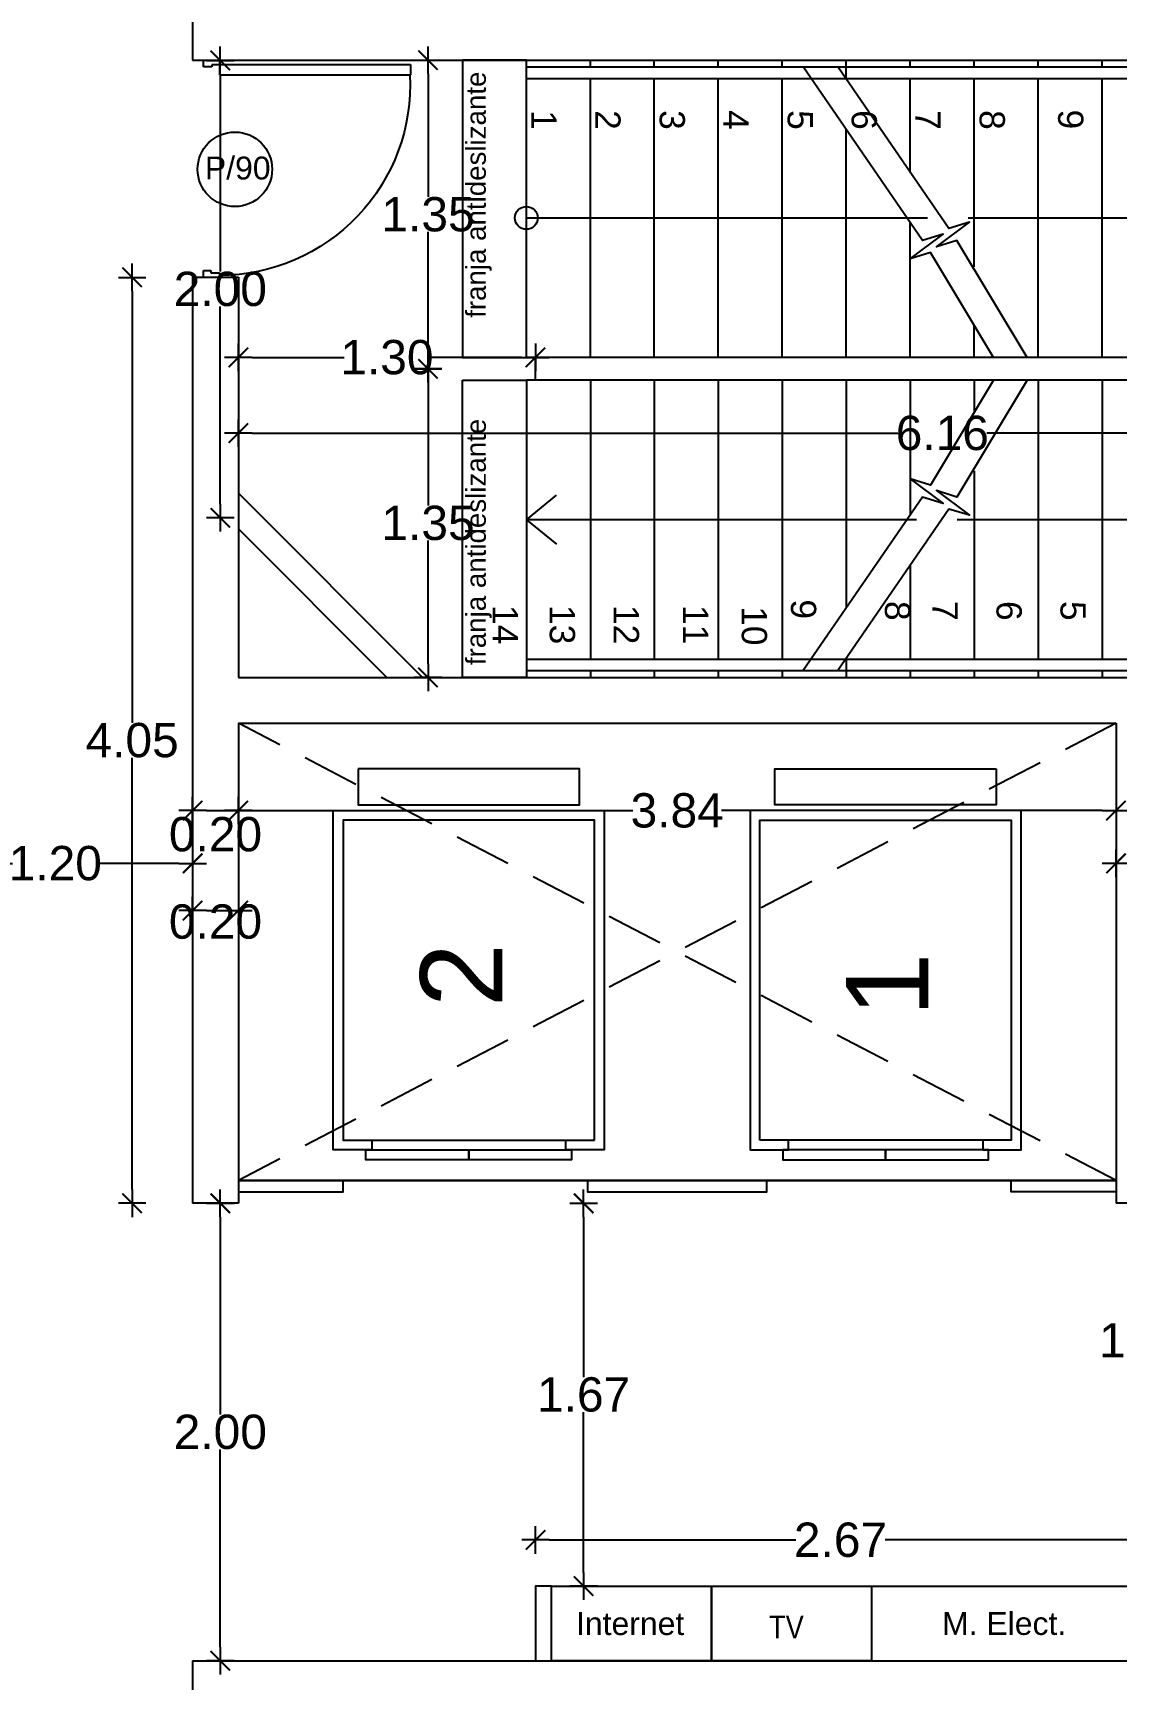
# Model space of a CAD drawing. Header units: millimetres. Extents: x 1217 to 2428, y 234 to 644.
# Drawn here: x 2359.74 to 2364.48, y 535.35 to 542.55 of the extents above; entities that cross this region are included whole.
import ezdxf

# ---------------------------------------------------------------- set-up
doc = ezdxf.new("R2010")
doc.units = ezdxf.units.MM
doc.linetypes.add('HIDDEN', pattern=[0.375, 0.25, -0.125])
doc.linetypes.add('HIDDEN2', pattern=[0.1875, 0.125, -0.0625])
doc.layers.get('0').update_dxf_attribs({"lineweight": 5})
for name, color, linetype in [('0.1', 251, 'Continuous'), ('0.3', 6, 'Continuous'), ('A-DOORSYM', 1, 'Continuous'), ('COTAS', 252, 'Continuous'), ('COTAS INTERIORES', 3, 'Continuous'), ('estructura', 3, 'Continuous'), ('hoja puerta', 2, 'Continuous'), ('Muebles', 8, 'Continuous'), ('muros', 7, 'Continuous'), ('PUERTAS', 2, 'Continuous'), ('SIMBOLOGIA 25', 4, 'Continuous'), ('Tabiques', 4, 'Continuous'), ('Texto', 1, 'Continuous')]:
    doc.layers.add(name, color=color, linetype=linetype)
doc.styles.add('INTERARQ', font='arial.ttf')
doc.styles.add('ROMANS', font='arial.ttf', dxfattribs={"height": 22.5})
doc.styles.get("Standard").update_dxf_attribs({"font": 'arial.ttf'})
doc.dimstyles.new('ESCALA_1-50', dxfattribs={"dimtxt": 0.15, "dimasz": 0.06, "dimexe": 0.18, "dimexo": 0.0625, "dimgap": 0, "dimtad": 0, "dimtih": 1, "dimtoh": 1, "dimzin": 0, "dimdsep": 46, "dimtxsty": 'INTERARQ', "dimblk": 'DIMTICK', "dimcen": 0, "dimse1": 1, "dimse2": 1, "dimclrd": 256, "dimclre": 1, "dimclrt": 2, "dimadec": 0, "dimazin": 0, "dimtfac": 4.5, "dimtofl": 0, "dimtmove": 2, "dimatfit": 3, "dimldrblk": 'DIMTICK', "dimfxl": 1, "dimtolj": 1, "dimtzin": 0, "dimarcsym": 0})

# ---------------------------------------------------------------- blocks, each defined once
blk = doc.blocks.new('Simple-A ras - 095 x 202mm_1-19-10_54')
at = {"layer": 'A-DOORSYM'}
blk.add_arc((0.3675, 0.035), 0.8338, 87.03344, 180, dxfattribs=at)
at = {"layer": 'hoja puerta'}
for p, q in [((0.4107, 0.035), (0.4107, 0.87)), ((0.4557, 0.87), (0.4107, 0.87)), ((0.4557, 0.035), (0.4557, 0.87)), ((-0.455, 0.035), (-0.475, 0.035)), ((-0.455, -0.0038), (-0.455, 0.035)), ((0.4557, 0.035), (0.4107, 0.035)), ((0.455, 0.0012), (0.445, 0.0012)), ((0.445, 0.0012), (0.445, -0.035)), ((0.455, 0.035), (0.455, 0.0012)), ((0.475, 0.035), (0.455, 0.035)), ((-0.475, -0.035), (-0.445, -0.035)), ((-0.445, -0.0038), (-0.455, -0.0038)), ((-0.445, -0.035), (-0.445, -0.0038)), ((0.445, -0.035), (0.475, -0.035))]:
    blk.add_line(p, q, dxfattribs=at)
blk = doc.blocks.new('ASCENSOR')
blk.add_line((-0.425, 0.0855), (0.425, 0.0855))
for points in [[(-0.4839, 1.7095), (-0.4839, 1.5524), (0.4839, 1.5524), (0.4839, 1.7095)], [(0.55, 0.0855), (0.55, 1.4855), (-0.55, 1.4855), (-0.55, 0.0855), (-0.425, 0.0855), (-0.425, 0.0428), (-0.5928, 0.0428), (-0.5928, 1.5283), (0.5928, 1.5283), (0.5928, 0.0428), (0.425, 0.0428), (0.425, 0.0855)], [(0, 0.0428), (0, 0), (-0.45, 0), (-0.45, 0.0428)], [(0.45, 0.0428), (0.45, 0), (0, 0), (0, 0.0428)]]:
    blk.add_lwpolyline(points, close=True)
blk = doc.blocks.new('DIMTICK')
at = {"color": 1}
for p, q in [((-1, 0), (1, 0)), ((0, 1), (0, -1))]:
    blk.add_line(p, q, dxfattribs=at)
at = {"color": 3, "const_width": 0.141}
blk.add_lwpolyline([(0.71, 0.71), (-0.71, -0.71)], dxfattribs=at)
blk = doc.blocks.new('*D704')
at = {"layer": 'COTAS INTERIORES', "lineweight": -2, "ltscale": 3, "transparency": 16777216}
for p, q in [((2359.2975, 538.9161), (2359.6509, 538.9161)), ((2360.3794, 538.9161), (2360.0259, 538.9161))]:
    blk.add_line(p, q, dxfattribs=at)
at = {"layer": 'Defpoints', "color": 0, "ltscale": 3, "transparency": 16777216}
for p in [(2359.2375, 539.4542, 0), (2360.4394, 539.4542, 0), (2359.2375, 538.9161)]:
    blk.add_point(p, dxfattribs=at)
at = {"layer": 'COTAS INTERIORES', "lineweight": -2, "ltscale": 3, "transparency": 16777216, "xscale": 0.06, "yscale": 0.06, "zscale": 0.06, "rotation": 180}
blk.add_blockref('DIMTICK', (2359.2375, 538.9161), dxfattribs=at)
at = {"layer": 'COTAS INTERIORES', "lineweight": -2, "ltscale": 3, "transparency": 16777216, "xscale": 0.06, "yscale": 0.06, "zscale": 0.06}
blk.add_blockref('DIMTICK', (2360.4394, 538.9161), dxfattribs=at)
at = {"layer": 'COTAS INTERIORES', "color": 2, "ltscale": 3, "transparency": 16777216, "insert": (2359.8384, 538.9161), "char_height": 0.15, "attachment_point": 5, "style": 'INTERARQ'}
blk.add_mtext('\\A1;1.20', dxfattribs=at)
blk = doc.blocks.new('*D705')
at = {"layer": 'COTAS INTERIORES', "lineweight": -2, "ltscale": 3, "transparency": 16777216}
for p, q in [((2361.4693, 542.3691), (2361.4693, 541.8308)), ((2361.4693, 541.1391), (2361.4693, 541.6775))]:
    blk.add_line(p, q, dxfattribs=at)
at = {"layer": 'Defpoints', "color": 0, "ltscale": 3, "transparency": 16777216}
for p in [(2361.6194, 542.4291, 0), (2361.4693, 541.0791), (2361.9394, 541.0791, 0)]:
    blk.add_point(p, dxfattribs=at)
at = {"layer": 'COTAS INTERIORES', "lineweight": -2, "ltscale": 3, "transparency": 16777216, "xscale": 0.06, "yscale": 0.06, "zscale": 0.06}
for p, rotation in [((2361.4693, 542.4291), 90), ((2361.4693, 541.0791), 270)]:
    blk.add_blockref('DIMTICK', p, dxfattribs=dict(at, rotation=rotation))
at = {"layer": 'COTAS INTERIORES', "color": 2, "ltscale": 3, "transparency": 16777216, "insert": (2361.4693, 541.7541), "char_height": 0.15, "attachment_point": 5, "style": 'INTERARQ'}
blk.add_mtext('\\A1;1.35', dxfattribs=at)
blk = doc.blocks.new('*D706')
at = {"layer": 'COTAS INTERIORES', "lineweight": -2, "ltscale": 3, "transparency": 16777216}
for p, q in [((2361.4693, 541.0191), (2361.4693, 540.4808)), ((2361.4693, 539.7892), (2361.4693, 540.3275))]:
    blk.add_line(p, q, dxfattribs=at)
at = {"layer": 'Defpoints', "color": 0, "ltscale": 3, "transparency": 16777216}
for p in [(2361.9394, 541.0791, 0), (2361.4693, 539.7292), (2361.9394, 539.7292, 0)]:
    blk.add_point(p, dxfattribs=at)
at = {"layer": 'COTAS INTERIORES', "lineweight": -2, "ltscale": 3, "transparency": 16777216, "xscale": 0.06, "yscale": 0.06, "zscale": 0.06}
for p, rotation in [((2361.4693, 541.0791), 90), ((2361.4693, 539.7292), 270)]:
    blk.add_blockref('DIMTICK', p, dxfattribs=dict(at, rotation=rotation))
at = {"layer": 'COTAS INTERIORES', "color": 2, "ltscale": 3, "transparency": 16777216, "insert": (2361.4693, 540.4042), "char_height": 0.15, "attachment_point": 5, "style": 'INTERARQ'}
blk.add_mtext('\\A1;1.35', dxfattribs=at)
blk = doc.blocks.new('*D707')
at = {"layer": 'COTAS INTERIORES', "lineweight": -2, "ltscale": 3, "transparency": 16777216}
for p, q in [((2364.6084, 537.3692), (2364.6084, 536.9053)), ((2364.6084, 536.2882), (2364.6084, 536.7521))]:
    blk.add_line(p, q, dxfattribs=at)
at = {"layer": 'Defpoints', "color": 0, "ltscale": 3, "transparency": 16777216}
for p in [(2364.5794, 537.4292, 0), (2364.6084, 536.2282, 0), (2364.6084, 536.2282)]:
    blk.add_point(p, dxfattribs=at)
at = {"layer": 'COTAS INTERIORES', "lineweight": -2, "ltscale": 3, "transparency": 16777216, "xscale": 0.06, "yscale": 0.06, "zscale": 0.06}
for p, rotation in [((2364.6084, 537.4292), 90), ((2364.6084, 536.2282), 270)]:
    blk.add_blockref('DIMTICK', p, dxfattribs=dict(at, rotation=rotation))
at = {"layer": 'COTAS INTERIORES', "color": 2, "ltscale": 3, "transparency": 16777216, "insert": (2364.6084, 536.8287), "char_height": 0.15, "attachment_point": 5, "style": 'INTERARQ'}
blk.add_mtext('\\A1;1.20', dxfattribs=at)
blk = doc.blocks.new('*D708')
at = {"layer": 'COTAS INTERIORES', "lineweight": -2, "ltscale": 3, "transparency": 16777216}
for p, q in [((2360.5605, 537.3692), (2360.5605, 536.5053)), ((2360.5605, 535.4883), (2360.5605, 536.3521))]:
    blk.add_line(p, q, dxfattribs=at)
at = {"layer": 'Defpoints', "color": 0, "ltscale": 3, "transparency": 16777216}
for p in [(2360.4394, 537.4292, 0), (2360.4394, 535.4283, 0), (2360.5605, 535.4283)]:
    blk.add_point(p, dxfattribs=at)
at = {"layer": 'COTAS INTERIORES', "lineweight": -2, "ltscale": 3, "transparency": 16777216, "xscale": 0.06, "yscale": 0.06, "zscale": 0.06}
for p, rotation in [((2360.5605, 537.4292), 90), ((2360.5605, 535.4283), 270)]:
    blk.add_blockref('DIMTICK', p, dxfattribs=dict(at, rotation=rotation))
at = {"layer": 'COTAS INTERIORES', "color": 2, "ltscale": 3, "transparency": 16777216, "insert": (2360.5605, 536.4287), "char_height": 0.15, "attachment_point": 5, "style": 'INTERARQ'}
blk.add_mtext('\\A1;2.00', dxfattribs=at)
blk = doc.blocks.new('*D709')
at = {"layer": 'COTAS INTERIORES', "lineweight": -2, "ltscale": 3, "transparency": 16777216}
for p, q in [((2360.6994, 541.1291), (2361.1019, 541.1291)), ((2361.8794, 541.1291), (2361.4769, 541.1291))]:
    blk.add_line(p, q, dxfattribs=at)
at = {"layer": 'Defpoints', "color": 0, "ltscale": 3, "transparency": 16777216}
for p in [(2360.6394, 541.1291), (2360.6394, 541.0791, 0), (2361.9394, 541.0291, 0)]:
    blk.add_point(p, dxfattribs=at)
at = {"layer": 'COTAS INTERIORES', "lineweight": -2, "ltscale": 3, "transparency": 16777216, "xscale": 0.06, "yscale": 0.06, "zscale": 0.06, "rotation": 180}
blk.add_blockref('DIMTICK', (2360.6394, 541.1291), dxfattribs=at)
at = {"layer": 'COTAS INTERIORES', "lineweight": -2, "ltscale": 3, "transparency": 16777216, "xscale": 0.06, "yscale": 0.06, "zscale": 0.06}
blk.add_blockref('DIMTICK', (2361.9394, 541.1291), dxfattribs=at)
at = {"layer": 'COTAS INTERIORES', "color": 2, "ltscale": 3, "transparency": 16777216, "insert": (2361.2894, 541.1291), "char_height": 0.15, "attachment_point": 5, "style": 'INTERARQ'}
blk.add_mtext('\\A1;1.30', dxfattribs=at)
blk = doc.blocks.new('*D468')
at = {"layer": 'COTAS', "lineweight": -2, "ltscale": 3, "transparency": 16777216}
for p, q in [((2368.8564, 555.1033), (2368.8564, 538.9229)), ((2368.8564, 522.5893), (2368.8564, 538.7696))]:
    blk.add_line(p, q, dxfattribs=at)
at = {"layer": 'Defpoints', "color": 0, "ltscale": 3, "transparency": 16777216}
for p in [(2364.1135, 555.1633, 0), (2368.8564, 555.1633), (2364.1135, 522.5293, 0)]:
    blk.add_point(p, dxfattribs=at)
at = {"layer": 'COTAS', "lineweight": -2, "ltscale": 3, "transparency": 16777216, "xscale": 0.06, "yscale": 0.06, "zscale": 0.06}
for p, rotation in [((2368.8564, 555.1633), 90), ((2368.8564, 522.5293), 270)]:
    blk.add_blockref('DIMTICK', p, dxfattribs=dict(at, rotation=rotation))
at = {"layer": 'COTAS', "color": 2, "ltscale": 3, "transparency": 16777216, "insert": (2368.8564, 538.8463), "char_height": 0.15, "attachment_point": 5, "style": 'INTERARQ'}
blk.add_mtext('\\A1;32.63', dxfattribs=at)
blk = doc.blocks.new('*D471')
at = {"layer": 'COTAS INTERIORES', "lineweight": -2, "ltscale": 3, "transparency": 16777216}
blk.add_line((2360.4994, 539.1468), (2360.5794, 539.1468), dxfattribs=at)
at = {"layer": 'Defpoints', "color": 0, "ltscale": 3, "transparency": 16777216}
for p in [(2360.6394, 539.7599), (2360.4394, 539.6849, 0), (2360.6394, 539.1468)]:
    blk.add_point(p, dxfattribs=at)
at = {"layer": 'COTAS INTERIORES', "lineweight": -2, "ltscale": 3, "transparency": 16777216, "xscale": 0.06, "yscale": 0.06, "zscale": 0.06, "rotation": 180}
blk.add_blockref('DIMTICK', (2360.4394, 539.1468), dxfattribs=at)
at = {"layer": 'COTAS INTERIORES', "lineweight": -2, "ltscale": 3, "transparency": 16777216, "xscale": 0.06, "yscale": 0.06, "zscale": 0.06}
blk.add_blockref('DIMTICK', (2360.6394, 539.1468), dxfattribs=at)
at = {"layer": 'COTAS INTERIORES', "color": 2, "ltscale": 3, "transparency": 16777216, "insert": (2360.5394, 538.6605), "char_height": 0.15, "attachment_point": 5, "style": 'INTERARQ'}
blk.add_mtext('\\A1;0.20', dxfattribs=at)
blk = doc.blocks.new('*D472')
at = {"layer": 'COTAS INTERIORES', "lineweight": -2, "ltscale": 3, "transparency": 16777216}
for p, q in [((2360.6994, 539.1468), (2362.3649, 539.1468)), ((2364.4194, 539.1468), (2362.7538, 539.1468))]:
    blk.add_line(p, q, dxfattribs=at)
at = {"layer": 'Defpoints', "color": 0, "ltscale": 3, "transparency": 16777216}
for p in [(2360.6394, 539.7599), (2364.4794, 539.7599, 0), (2364.4794, 539.1468)]:
    blk.add_point(p, dxfattribs=at)
at = {"layer": 'COTAS INTERIORES', "lineweight": -2, "ltscale": 3, "transparency": 16777216, "xscale": 0.06, "yscale": 0.06, "zscale": 0.06, "rotation": 180}
blk.add_blockref('DIMTICK', (2360.6394, 539.1468), dxfattribs=at)
at = {"layer": 'COTAS INTERIORES', "lineweight": -2, "ltscale": 3, "transparency": 16777216, "xscale": 0.06, "yscale": 0.06, "zscale": 0.06}
blk.add_blockref('DIMTICK', (2364.4794, 539.1468), dxfattribs=at)
at = {"layer": 'COTAS INTERIORES', "color": 2, "ltscale": 3, "transparency": 16777216, "insert": (2362.5594, 539.1468), "char_height": 0.15, "attachment_point": 5, "style": 'INTERARQ'}
blk.add_mtext('\\A1;3.84', dxfattribs=at)
blk = doc.blocks.new('*D813')
at = {"layer": 'COTAS INTERIORES', "lineweight": -2, "ltscale": 3, "transparency": 16777216}
for p, q in [((2364.5394, 538.9161), (2364.9766, 538.9161)), ((2365.7893, 538.9161), (2365.3521, 538.9161))]:
    blk.add_line(p, q, dxfattribs=at)
at = {"layer": 'Defpoints', "color": 0, "ltscale": 3, "transparency": 16777216}
for p in [(2364.4794, 539.5292, 0), (2365.8493, 539.5292, 0), (2365.8493, 538.9161)]:
    blk.add_point(p, dxfattribs=at)
at = {"layer": 'COTAS INTERIORES', "lineweight": -2, "ltscale": 3, "transparency": 16777216, "xscale": 0.06, "yscale": 0.06, "zscale": 0.06, "rotation": 180}
blk.add_blockref('DIMTICK', (2364.4794, 538.9161), dxfattribs=at)
at = {"layer": 'COTAS INTERIORES', "lineweight": -2, "ltscale": 3, "transparency": 16777216, "xscale": 0.06, "yscale": 0.06, "zscale": 0.06}
blk.add_blockref('DIMTICK', (2365.8493, 538.9161), dxfattribs=at)
at = {"layer": 'COTAS INTERIORES', "color": 2, "ltscale": 3, "transparency": 16777216, "insert": (2365.1643, 538.9161), "char_height": 0.15, "attachment_point": 5, "style": 'INTERARQ'}
blk.add_mtext('\\A1;1.37', dxfattribs=at)
blk = doc.blocks.new('*D815')
at = {"layer": 'COTAS INTERIORES', "lineweight": -2, "ltscale": 3, "transparency": 16777216}
for p, q in [((2360.6994, 540.7976), (2363.5242, 540.7976)), ((2366.7393, 540.7976), (2363.9145, 540.7976))]:
    blk.add_line(p, q, dxfattribs=at)
at = {"layer": 'Defpoints', "color": 0, "ltscale": 3, "transparency": 16777216}
for p in [(2360.6394, 540.7976, 0), (2366.7993, 540.7976, 0), (2366.7993, 540.7976)]:
    blk.add_point(p, dxfattribs=at)
at = {"layer": 'COTAS INTERIORES', "lineweight": -2, "ltscale": 3, "transparency": 16777216, "xscale": 0.06, "yscale": 0.06, "zscale": 0.06, "rotation": 180}
blk.add_blockref('DIMTICK', (2360.6394, 540.7976), dxfattribs=at)
at = {"layer": 'COTAS INTERIORES', "lineweight": -2, "ltscale": 3, "transparency": 16777216, "xscale": 0.06, "yscale": 0.06, "zscale": 0.06}
blk.add_blockref('DIMTICK', (2366.7993, 540.7976), dxfattribs=at)
at = {"layer": 'COTAS INTERIORES', "color": 2, "ltscale": 3, "transparency": 16777216, "insert": (2363.7194, 540.7976), "char_height": 0.15, "attachment_point": 5, "style": 'INTERARQ'}
blk.add_mtext('\\A1;6.16', dxfattribs=at)
blk = doc.blocks.new('*D837')
at = {"layer": 'COTAS INTERIORES', "lineweight": -2, "ltscale": 3, "transparency": 16777216}
for p, q in [((2362.15, 537.3692), (2362.15, 536.6687)), ((2362.15, 535.8151), (2362.15, 536.5156))]:
    blk.add_line(p, q, dxfattribs=at)
at = {"layer": 'Defpoints', "color": 0, "ltscale": 3, "transparency": 16777216}
for p in [(2360.6394, 537.4292, 0), (2362.15, 537.4292), (2361.9394, 535.7551, 0)]:
    blk.add_point(p, dxfattribs=at)
at = {"layer": 'COTAS INTERIORES', "lineweight": -2, "ltscale": 3, "transparency": 16777216, "xscale": 0.06, "yscale": 0.06, "zscale": 0.06}
for p, rotation in [((2362.15, 537.4292), 90), ((2362.15, 535.7551), 270)]:
    blk.add_blockref('DIMTICK', p, dxfattribs=dict(at, rotation=rotation))
at = {"layer": 'COTAS INTERIORES', "color": 2, "ltscale": 3, "transparency": 16777216, "insert": (2362.15, 536.5922), "char_height": 0.15, "attachment_point": 5, "style": 'INTERARQ'}
blk.add_mtext('\\A1;1.67', dxfattribs=at)
blk = doc.blocks.new('*D838')
at = {"layer": 'COTAS INTERIORES', "lineweight": -2, "ltscale": 3, "transparency": 16777216}
for p, q in [((2361.9994, 535.9567), (2363.0778, 535.9567)), ((2364.5484, 535.9567), (2363.47, 535.9567))]:
    blk.add_line(p, q, dxfattribs=at)
at = {"layer": 'Defpoints', "color": 0, "ltscale": 3, "transparency": 16777216}
for p in [(2364.6084, 535.9567), (2361.9394, 535.4283, 0), (2364.6084, 535.4283, 0)]:
    blk.add_point(p, dxfattribs=at)
at = {"layer": 'COTAS INTERIORES', "lineweight": -2, "ltscale": 3, "transparency": 16777216, "xscale": 0.06, "yscale": 0.06, "zscale": 0.06, "rotation": 180}
blk.add_blockref('DIMTICK', (2361.9394, 535.9567), dxfattribs=at)
at = {"layer": 'COTAS INTERIORES', "lineweight": -2, "ltscale": 3, "transparency": 16777216, "xscale": 0.06, "yscale": 0.06, "zscale": 0.06}
blk.add_blockref('DIMTICK', (2364.6084, 535.9567), dxfattribs=at)
at = {"layer": 'COTAS INTERIORES', "color": 2, "ltscale": 3, "transparency": 16777216, "insert": (2363.2739, 535.9567), "char_height": 0.15, "attachment_point": 5, "style": 'INTERARQ'}
blk.add_mtext('\\A1;2.67', dxfattribs=at)
blk = doc.blocks.new('*D842')
at = {"layer": 'COTAS INTERIORES', "lineweight": -2, "ltscale": 3, "transparency": 16777216}
for p, q in [((2360.1746, 541.4191), (2360.1746, 539.5307)), ((2360.1746, 537.4892), (2360.1746, 539.3776))]:
    blk.add_line(p, q, dxfattribs=at)
at = {"layer": 'Defpoints', "color": 0, "ltscale": 3, "transparency": 16777216}
for p in [(2360.1746, 541.4791), (2360.4394, 541.4791, 0), (2360.4394, 537.4292, 0)]:
    blk.add_point(p, dxfattribs=at)
at = {"layer": 'COTAS INTERIORES', "lineweight": -2, "ltscale": 3, "transparency": 16777216, "xscale": 0.06, "yscale": 0.06, "zscale": 0.06}
for p, rotation in [((2360.1746, 541.4791), 90), ((2360.1746, 537.4292), 270)]:
    blk.add_blockref('DIMTICK', p, dxfattribs=dict(at, rotation=rotation))
at = {"layer": 'COTAS INTERIORES', "color": 2, "ltscale": 3, "transparency": 16777216, "insert": (2360.1746, 539.4542), "char_height": 0.15, "attachment_point": 5, "style": 'INTERARQ'}
blk.add_mtext('\\A1;4.05', dxfattribs=at)
blk = doc.blocks.new('*D478')
at = {"layer": 'COTAS INTERIORES', "lineweight": -2, "ltscale": 3, "transparency": 16777216}
for p, q in [((2360.5605, 542.3681), (2360.5605, 541.5042)), ((2360.5605, 540.4872), (2360.5605, 541.3511))]:
    blk.add_line(p, q, dxfattribs=at)
at = {"layer": 'Defpoints', "color": 0, "ltscale": 3, "transparency": 16777216}
for p in [(2360.4394, 542.4281, 0), (2360.5605, 542.4281), (2360.4394, 540.4272, 0)]:
    blk.add_point(p, dxfattribs=at)
at = {"layer": 'COTAS INTERIORES', "lineweight": -2, "ltscale": 3, "transparency": 16777216, "xscale": 0.06, "yscale": 0.06, "zscale": 0.06}
for p, rotation in [((2360.5605, 542.4281), 90), ((2360.5605, 540.4272), 270)]:
    blk.add_blockref('DIMTICK', p, dxfattribs=dict(at, rotation=rotation))
at = {"layer": 'COTAS INTERIORES', "color": 2, "ltscale": 3, "transparency": 16777216, "insert": (2360.5605, 541.4277), "char_height": 0.15, "attachment_point": 5, "style": 'INTERARQ'}
blk.add_mtext('\\A1;2.00', dxfattribs=at)
blk = doc.blocks.new('*D512')
at = {"layer": 'COTAS INTERIORES', "lineweight": -2, "ltscale": 3, "transparency": 16777216}
blk.add_line((2360.4994, 538.7095), (2360.5794, 538.7095), dxfattribs=at)
at = {"layer": 'Defpoints', "color": 0, "ltscale": 3, "transparency": 16777216}
for p in [(2360.6394, 538.7095), (2360.4394, 538.1714, 0), (2360.6394, 538.0964)]:
    blk.add_point(p, dxfattribs=at)
at = {"layer": 'COTAS INTERIORES', "lineweight": -2, "ltscale": 3, "transparency": 16777216, "xscale": 0.06, "yscale": 0.06, "zscale": 0.06, "rotation": 180}
blk.add_blockref('DIMTICK', (2360.4394, 538.7095), dxfattribs=at)
at = {"layer": 'COTAS INTERIORES', "lineweight": -2, "ltscale": 3, "transparency": 16777216, "xscale": 0.06, "yscale": 0.06, "zscale": 0.06}
blk.add_blockref('DIMTICK', (2360.6394, 538.7095), dxfattribs=at)
at = {"layer": 'COTAS INTERIORES', "color": 2, "ltscale": 3, "transparency": 16777216, "insert": (2360.5394, 539.0427), "char_height": 0.15, "attachment_point": 5, "style": 'INTERARQ'}
blk.add_mtext('\\A1;0.20', dxfattribs=at)

msp = doc.modelspace()

# ---------------------------------------------------------------- linework, layer by layer
at = {"layer": '0.1'}
for p, q in [((2363.89609, 537.70516, 0), (2363.0461, 537.70516, 0)), ((2363.89609, 537.70516, 0), (2363.0461, 537.70516, 0)), ((2364.47936, 537.52918, 0), (2360.63938, 537.52918, 0)), ((2364.47936, 537.52918, 0), (2360.63938, 537.52918, 0)), ((2361.95938, 537.52918, 0), (2361.05938, 537.52918, 0)), ((2363.4094, 535.75514, 0), (2364.60844, 535.75514, 0))]:
    msp.add_line(p, q, dxfattribs=at)
at = {"layer": '0.1', "elevation": 0}
for points in [[(2362.19764, 537.70516), (2362.19764, 539.10515), (2361.09765, 539.10515), (2361.09765, 537.70516), (2361.22265, 537.70516), (2361.22265, 537.66239), (2361.05488, 537.66239), (2361.05488, 539.14792), (2362.24041, 539.14792), (2362.24041, 537.66239), (2362.07264, 537.66239), (2362.07264, 537.70516)], [(2362.19764, 537.70516), (2362.19764, 539.10515), (2361.09765, 539.10515), (2361.09765, 537.70516), (2361.22265, 537.70516), (2361.22265, 537.66239), (2361.05488, 537.66239), (2361.05488, 539.14792), (2362.24041, 539.14792), (2362.24041, 537.66239), (2362.07264, 537.66239), (2362.07264, 537.70516)], [(2362.9211, 537.70516), (2362.9211, 539.10515), (2364.02109, 539.10515), (2364.02109, 537.70516), (2363.89609, 537.70516), (2363.89609, 537.66239), (2364.06386, 537.66239), (2364.06386, 539.14792), (2362.87833, 539.14792), (2362.87833, 537.66239), (2363.0461, 537.66239), (2363.0461, 537.70516)], [(2362.9211, 537.70516), (2362.9211, 539.10515), (2364.02109, 539.10515), (2364.02109, 537.70516), (2363.89609, 537.70516), (2363.89609, 537.66239), (2364.06386, 537.66239), (2364.06386, 539.14792), (2362.87833, 539.14792), (2362.87833, 537.66239), (2363.0461, 537.66239), (2363.0461, 537.70516)], [(2363.0211, 537.66239), (2363.0211, 537.61963), (2363.47109, 537.61963), (2363.47109, 537.66239)], [(2363.0211, 537.66239), (2363.0211, 537.61963), (2363.47109, 537.61963), (2363.47109, 537.66239)], [(2363.47109, 537.66239), (2363.47109, 537.61963), (2363.92109, 537.61963), (2363.92109, 537.66239)], [(2363.47109, 537.66239), (2363.47109, 537.61963), (2363.92109, 537.61963), (2363.92109, 537.66239)], [(2362.00941, 535.75514), (2362.7094, 535.75514), (2362.7094, 535.42826), (2362.00941, 535.42826)], [(2362.7094, 535.75514), (2363.4094, 535.75514), (2363.4094, 535.42826), (2362.7094, 535.42826)]]:
    msp.add_lwpolyline(points, close=True, dxfattribs=at)
for points in [[(2360.63938, 537.52918), (2364.47936, 537.52918)], [(2360.63938, 537.52918), (2364.47936, 537.52918)], [(2360.63938, 537.47918), (2361.09765, 537.47918), (2361.09765, 537.52918)], [(2360.86388, 537.52918), (2364.47936, 537.52918)], [(2360.86388, 537.52918), (2364.47936, 537.52918)], [(2360.86388, 537.52918), (2364.47936, 537.52918)], [(2362.16661, 537.52918), (2362.16661, 537.47918), (2362.95214, 537.47918), (2362.95214, 537.52918)], [(2364.47936, 537.47918), (2364.02109, 537.47918), (2364.02109, 537.52918)]]:
    msp.add_lwpolyline(points, dxfattribs=at)
at = {"layer": '0.1', "ltscale": 3, "elevation": 0}
msp.add_lwpolyline([(2363.4094, 535.75514), (2363.4094, 535.42826)], dxfattribs=at)
at = {"layer": '0.3'}
for p, q in [((2361.89937, 542.39914, 0), (2363.26155, 542.39914, 0)), ((2363.26155, 542.39914, 0), (2365.53934, 542.39914, 0)), ((2361.89937, 542.34914, 0), (2363.29594, 542.34914, 0)), ((2363.29594, 542.34914, 0), (2365.53934, 542.34914, 0)), ((2365.53934, 541.12915, 0), (2361.89937, 541.12915, 0)), ((2361.93937, 541.02915, 0), (2361.93937, 541.12915, 0)), ((2365.53934, 541.02915, 0), (2361.89937, 541.02915, 0)), ((2361.89937, 539.80916, 0), (2363.29594, 539.80916, 0)), ((2363.29594, 539.80916, 0), (2365.53934, 539.80916, 0)), ((2361.89937, 539.75916, 0), (2363.26155, 539.75916, 0)), ((2363.26155, 539.75916, 0), (2365.53934, 539.75916, 0))]:
    msp.add_line(p, q, dxfattribs=at)
at = {"layer": '0.3', "elevation": 0}
msp.add_lwpolyline([(2362.00941, 535.42826), (2362.00941, 535.75514), (2361.93941, 535.75514), (2361.93941, 535.42826)], dxfattribs=at)
at = {"layer": 'estructura', "color": 1}
for p, q in [((2361.89937, 542.39914, 0), (2361.89937, 542.42914, 0)), ((2362.17937, 542.39914, 0), (2362.17937, 542.42914, 0)), ((2362.45937, 542.39914, 0), (2362.45937, 542.42914, 0)), ((2362.73936, 542.39914, 0), (2362.73936, 542.42914, 0)), ((2363.01936, 542.39914, 0), (2363.01936, 542.42914, 0)), ((2363.57936, 542.39914, 0), (2363.57936, 542.42914, 0)), ((2363.85936, 542.39914, 0), (2363.85936, 542.42914, 0)), ((2364.13935, 542.39914, 0), (2364.13935, 542.42914, 0)), ((2364.41935, 542.39914, 0), (2364.41935, 542.42914, 0)), ((2361.89937, 541.22915, 0), (2361.89937, 542.34914, 0)), ((2362.17937, 541.12915, 0), (2362.17937, 542.34914, 0)), ((2362.45937, 541.12915, 0), (2362.45937, 542.34914, 0)), ((2362.73936, 541.12915, 0), (2362.73936, 542.34914, 0)), ((2363.01936, 541.12915, 0), (2363.01936, 542.34914, 0)), ((2363.57936, 541.93711, 0), (2363.57936, 542.34914, 0)), ((2363.85936, 541.52521, 0), (2363.85936, 542.34914, 0)), ((2364.13935, 541.12915, 0), (2364.13935, 542.34914, 0)), ((2364.41935, 541.12915, 0), (2364.41935, 542.34914, 0)), ((2363.29936, 541.12915, 0), (2363.29936, 542.12463, 0)), ((2363.83293, 541.73914, 0), (2365.53934, 541.73914, 0)), ((2363.57936, 541.12915, 0), (2363.57936, 541.71757, 0)), ((2363.85936, 541.12915, 0), (2363.85936, 541.26866, 0)), ((2362.17937, 541.02915, 0), (2362.17937, 539.80916, 0)), ((2362.45937, 541.02915, 0), (2362.45937, 539.80916, 0)), ((2362.73936, 541.02915, 0), (2362.73936, 539.80916, 0)), ((2363.01936, 541.02915, 0), (2363.01936, 539.80916, 0)), ((2363.29936, 541.02915, 0), (2363.29936, 540.03367, 0)), ((2363.57936, 541.02915, 0), (2363.57936, 540.44073, 0)), ((2363.85936, 541.02915, 0), (2363.85936, 540.88964, 0)), ((2364.13935, 541.02915, 0), (2364.13935, 539.80916, 0)), ((2364.41935, 541.02915, 0), (2364.41935, 539.80916, 0)), ((2363.85936, 540.63309, 0), (2363.85936, 539.80916, 0)), ((2361.89937, 540.41915, 0), (2362.03111, 540.52595, 0)), ((2363.60579, 540.41915, 0), (2361.89937, 540.41915, 0)), ((2361.89937, 540.41915, 0), (2362.03111, 540.31235, 0)), ((2363.57936, 540.22119, 0), (2363.57936, 539.80916, 0)), ((2361.89937, 539.75916, 0), (2361.89937, 539.72916, 0)), ((2362.17937, 539.75916, 0), (2362.17937, 539.72916, 0)), ((2362.45937, 539.75916, 0), (2362.45937, 539.72916, 0)), ((2362.73936, 539.75916, 0), (2362.73936, 539.72916, 0)), ((2363.01936, 539.75916, 0), (2363.01936, 539.72916, 0)), ((2363.57936, 539.75916, 0), (2363.57936, 539.72916, 0)), ((2363.85936, 539.75916, 0), (2363.85936, 539.72916, 0)), ((2364.13935, 539.75916, 0), (2364.13935, 539.72916, 0)), ((2364.41935, 539.75916, 0), (2364.41935, 539.72916, 0))]:
    msp.add_line(p, q, dxfattribs=at)
at = {"layer": 'estructura', "color": 1, "elevation": 0}
for points in [[(2363.94334, 541.12915), (2363.66708, 541.58804), (2363.57874, 541.56011), (2363.72319, 541.66775), (2363.6323, 541.6406), (2363.11054, 542.39914)], [(2364.08988, 541.12915), (2363.78227, 541.64012), (2363.69394, 541.61218), (2363.83838, 541.71982), (2363.74749, 541.69267), (2363.26155, 542.39914)], [(2361.89937, 541.73914), (2363.65491, 541.73914)], [(2363.94334, 541.02915), (2363.66708, 540.57025), (2363.57874, 540.59819), (2363.72319, 540.49055), (2363.6323, 540.5177), (2363.11054, 539.75916)], [(2364.08988, 541.02915), (2363.78227, 540.51818), (2363.69394, 540.54612), (2363.83838, 540.43848), (2363.74749, 540.46563), (2363.26155, 539.75916)], [(2365.53934, 540.41915), (2363.7838, 540.41915)]]:
    msp.add_lwpolyline(points, dxfattribs=at)
at = {"layer": 'estructura', "color": 2}
msp.add_circle((2361.89937, 541.73914, 0), 0.05, dxfattribs=at)
at = {"layer": 'Muebles', "color": 8, "linetype": 'HIDDEN', "ltscale": 20}
msp.add_line((2361.89937, 540.92915, 0), (2361.89937, 539.80916, 0), dxfattribs=at)
at = {"layer": 'Muebles', "color": 8, "linetype": 'HIDDEN', "ltscale": 20, "elevation": 0}
for points in [[(2361.61937, 542.42914), (2361.61937, 541.12915), (2361.89937, 541.12915), (2361.89937, 542.42914)], [(2361.61937, 539.72916), (2361.61937, 541.02915), (2361.89937, 541.02915), (2361.89937, 539.72916)]]:
    msp.add_lwpolyline(points, close=True, dxfattribs=at)
at = {"layer": 'muros'}
for p, q in [((2360.43938, 542.42914, 0), (2366.79933, 542.42914, 0)), ((2360.43938, 542.42914, 0), (2366.79933, 542.42914, 0)), ((2360.63938, 541.47915, 0), (2360.63938, 539.72916, 0)), ((2360.63938, 539.72916, 0), (2365.84934, 539.72916, 0)), ((2360.63938, 539.52916, 0), (2360.63938, 537.42918, 0)), ((2360.63938, 539.52916, 0), (2364.47936, 539.52916, 0)), ((2364.47936, 539.52916, 0), (2364.47936, 537.42918, 0)), ((2360.63938, 537.42918, 0), (2360.43939, 537.42918, 0))]:
    msp.add_line(p, q, dxfattribs=at)
at = {"layer": 'muros', "elevation": 0}
for points in [[(2360.43938, 543.27817), (2360.43938, 542.42914)], [(2360.43938, 541.47915), (2360.43938, 537.42918)], [(2360.43938, 541.47915), (2360.63938, 541.47915)], [(2364.67935, 537.42918), (2364.47936, 537.42918)], [(2360.43938, 535.42826), (2366.79833, 535.42826)]]:
    msp.add_lwpolyline(points, dxfattribs=at)
at = {"layer": 'muros', "ltscale": 3, "elevation": 0}
msp.add_lwpolyline([(2360.43938, 535.42826), (2360.43938, 534.57826)], dxfattribs=at)
at = {"layer": 'SIMBOLOGIA 25'}
for p, q in [((2361.89937, 542.34914, 0), (2361.89937, 542.39914, 0)), ((2361.89937, 539.80916, 0), (2361.89937, 539.75916, 0))]:
    msp.add_line(p, q, dxfattribs=at)
at = {"layer": 'Tabiques', "color": 8, "linetype": 'HIDDEN', "ltscale": 2}
for p, q in [((2363.29936, 542.34417, 0), (2363.29936, 542.42914, 0)), ((2363.29936, 539.81413, 0), (2363.29936, 539.72916, 0))]:
    msp.add_line(p, q, dxfattribs=at)
at = {"layer": 'Tabiques'}
for p, q in [((2360.63938, 540.53472, 0), (2361.44494, 539.72916, 0)), ((2360.63938, 540.37915, 0), (2361.28938, 539.72916, 0))]:
    msp.add_line(p, q, dxfattribs=at)
at = {"layer": 'Tabiques', "color": 8, "linetype": 'HIDDEN2', "ltscale": 2}
for p, q in [((2364.47936, 539.52916, 0), (2360.63938, 537.52918, 0)), ((2364.47936, 537.52918, 0), (2360.63938, 539.52916, 0))]:
    msp.add_line(p, q, dxfattribs=at)
at = {"layer": 'Texto'}
msp.add_circle((2360.62416, 541.9516, 0), 0.16297, dxfattribs=at)

# ---------------------------------------------------------------- block references
at = {"layer": '0.1', "extrusion": (0, 0, -1), "yscale": 0.9999925657630349, "zscale": -0.9999925657630349}
for p, xscale in [((-2361.64765, 537.61963, 0), -0.9999925657630349), ((-2361.64765, 537.61963, 0), -0.9999925657630349), ((-2363.47109, 537.61963, 0), 0.9999925657630349), ((-2363.47109, 537.61963, 0), 0.9999925657630349)]:
    msp.add_blockref('ASCENSOR', p, dxfattribs=dict(at, xscale=xscale))
at = {"layer": 'PUERTAS', "xscale": -0.9999925657630349, "yscale": 0.9999925657630349, "zscale": 0.9999925657630349, "rotation": 270.0000123374566}
msp.add_blockref('Simple-A ras - 095 x 202mm_1-19-10_54', (2360.52214, 541.95414, 0), dxfattribs=at)

# ---------------------------------------------------------------- texts
at = {"layer": '0.1', "char_height": 0.3599973, "width": 1.739987, "attachment_point": 5, "rotation": 90}
for s, insert in [('{\\fArial|b0|i0|c0|p34;2}', (2361.61498, 538.42741, 0)), ('{\\fArial|b0|i0|c0|p34;1}', (2363.47861, 538.38563, 0))]:
    msp.add_mtext(s, dxfattribs=dict(at, insert=insert))
at = {"layer": 'estructura', "color": 1, "style": 'ROMANS'}
for p in [(2361.7221, 541.30188, 0), (2361.7221, 539.78315, 0)]:
    msp.add_text('franja antideslizante', height=0.0867037, rotation=90, dxfattribs=at).set_placement(p)
for s, p in [('Internet', (2362.11678, 535.54092, 0)), ('M. Elect.', (2363.71817, 535.54132, 0))]:
    msp.add_text(s, height=0.099999, dxfattribs=at).set_placement(p)
at = {"layer": 'estructura', "color": 1, "style": 'ROMANS', "width": 0.85}
msp.add_text('TV', height=0.099999, dxfattribs=at).set_placement((2362.96146, 535.52588, 0))
at = {"layer": 'estructura', "color": 1, "char_height": 0.1106466, "width": 0.1025992, "rotation": 270, "line_spacing_factor": 0.938532}
for s, insert, attachment_point in [('\\fArial|b0|i0|c0|p34|;1', (2361.92093, 542.12456, 0), 9), ('\\fArial|b0|i0|c0|p34|;2', (2362.20093, 542.12456, 0), 9), ('\\fArial|b0|i0|c0|p34|;3', (2362.48093, 542.12456, 0), 9), ('\\fArial|b0|i0|c0|p34|;4', (2362.76092, 542.12456, 0), 9), ('\\fArial|b0|i0|c0|p34|;5', (2363.04092, 542.12456, 0), 9), ('\\fArial|b0|i0|c0|p34|;6', (2363.32092, 542.12456, 0), 9), ('\\fArial|b0|i0|c0|p34|;7', (2363.60092, 542.12456, 0), 9), ('\\fArial|b0|i0|c0|p34|;8', (2363.88092, 542.12456, 0), 9), ('\\fArial|b0|i0|c0|p34|;9', (2364.22444, 542.12692, 0), 9), ('\\fArial|b0|i0|c0|p34|;9', (2363.05543, 539.98464, 0), 9), ('\\fArial|b0|i0|c0|p34|;14', (2361.86257, 540.04579, 0), 1), ('\\fArial|b0|i0|c0|p34|;13', (2362.11243, 540.04579, 0), 1), ('\\fArial|b0|i0|c0|p34|;12', (2362.39242, 540.04579, 0), 1), ('\\fArial|b0|i0|c0|p34|;11', (2362.69559, 540.04579, 0), 1), ('\\fArial|b0|i0|c0|p34|;10', (2362.95242, 540.04089, 0), 1), ('\\fArial|b0|i0|c0|p34|;8', (2363.57906, 540.0636, 0), 1), ('\\fArial|b0|i0|c0|p34|;7', (2363.78696, 540.0636, 0), 1), ('\\fArial|b0|i0|c0|p34|;6', (2364.06696, 540.0636, 0), 1), ('\\fArial|b0|i0|c0|p34|;5', (2364.34695, 540.0636, 0), 1)]:
    msp.add_mtext(s, dxfattribs=dict(at, insert=insert, attachment_point=attachment_point))
at = {"layer": 'Texto', "insert": (2360.63668, 541.95648, 0), "char_height": 0.0999993, "width": 3.0886563, "attachment_point": 5}
msp.add_mtext('{\\fArial|b0|i0|c0|p34;\\C256;P/90}', dxfattribs=at)

# ---------------------------------------------------------------- dimensions: what is measured, and where the dimension line sits
at = {"layer": 'COTAS', "ltscale": 3}
dim = msp.add_linear_dim(base=(2368.85635, 555.16328, 0), p1=(2364.11354, 522.52928, 0), p2=(2364.11354, 555.16328, 0), angle=90, dimstyle='ESCALA_1-50', dxfattribs=at)
dim.commit()
dim.dimension.update_dxf_attribs({"geometry": '*D468', "text_midpoint": (2368.85635, 538.84628, 0)})
at = {"layer": 'COTAS INTERIORES', "ltscale": 3}
for base, p1, p2, angle, picture, middle in [((2360.56048, 542.42812, 0), (2360.43939, 540.42721, 0), (2360.43939, 542.42812, 0), 270, '*D478', (2360.56048, 541.42766, 0)), ((2361.46927, 541.07915, 0), (2361.61937, 542.42914, 0), (2361.93937, 541.07915, 0), 90, '*D705', (2361.46927, 541.75414, 0)), ((2360.17465, 541.47915, 0), (2360.43938, 537.42918, 0), (2360.43938, 541.47915, 0), 90, '*D842', (2360.17465, 539.45416, 0)), ((2361.46927, 539.72916, 0), (2361.93937, 541.07915, 0), (2361.93937, 539.72916, 0), 90, '*D706', (2361.46927, 540.40415, 0)), ((2360.56048, 535.42826, 0), (2360.43939, 537.42918, 0), (2360.43939, 535.42826, 0), 90, '*D708', (2360.56048, 536.42872, 0)), ((2362.14999, 537.42918, 0), (2361.93941, 535.75514, 0), (2360.63938, 537.42918, 0), 90, '*D837', (2362.14999, 536.59216, 0)), ((2364.60844, 536.2282, 0), (2364.57936, 537.42918, 0), (2364.60844, 536.2282, 0), 90, '*D707', (2364.60844, 536.82869, 0))]:
    dim = msp.add_linear_dim(base=base, p1=p1, p2=p2, angle=angle, dimstyle='ESCALA_1-50', dxfattribs=at)
    dim.commit()
    dim.dimension.update_dxf_attribs({"geometry": picture, "text_midpoint": middle})
for base, p1, p2, picture, middle in [((2360.63938, 541.12915, 0), (2361.93937, 541.02915, 0), (2360.63938, 541.07915, 0), '*D709', (2361.28937, 541.12915, 0)), ((2366.79933, 540.79757, 0), (2360.63938, 540.79757, 0), (2366.79933, 540.79757, 0), '*D815', (2363.71936, 540.79757, 0)), ((2360.63938, 539.14684, 0), (2360.43938, 539.68495, 0), (2360.63938, 539.75994, 0), '*D471', (2360.53938, 538.6605, 0)), ((2364.47936, 539.14684, 0), (2360.63938, 539.75994, 0), (2364.47936, 539.75994, 0), '*D472', (2362.55937, 539.14684, 0)), ((2365.84934, 538.91606, 0), (2364.47936, 539.52916, 0), (2365.84934, 539.52916, 0), '*D813', (2365.16435, 538.91606, 0)), ((2359.23748, 538.91606, 0), (2360.43938, 539.45416, 0), (2359.23748, 539.45416, 0), '*D704', (2359.83843, 538.91606, 0)), ((2360.63938, 538.70954, 0), (2360.43938, 538.17144, 0), (2360.63938, 538.09644, 0), '*D512', (2360.53938, 539.04271, 0)), ((2364.60844, 535.95671, 0), (2361.93941, 535.42826, 0), (2364.60844, 535.42826, 0), '*D838', (2363.27392, 535.95671, 0))]:
    dim = msp.add_linear_dim(base=base, p1=p1, p2=p2, dimstyle='ESCALA_1-50', dxfattribs=at)
    dim.commit()
    dim.dimension.update_dxf_attribs({"geometry": picture, "text_midpoint": middle})

doc.saveas('drawing.dxf')
